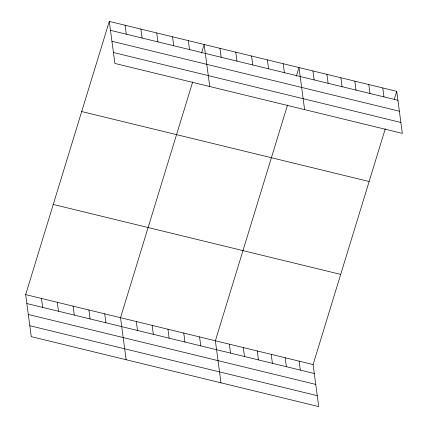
<?xml version="1.0" encoding="UTF-8"?>
<svg xmlns="http://www.w3.org/2000/svg" width="428" height="428" viewBox="0 0 428 428"><rect width="100%" height="100%" fill="white"/><g stroke="black" fill="none" stroke-linecap="round" stroke-linejoin="round"><path stroke-width="0.64" d="M385.275 128.758L313.103 364.554L318.71 406.6L31.276 336.654L25.664 294.608L109.29 21.4L396.724 91.346L402.336 133.392L114.897 63.446L109.29 21.4M192.691 81.892L120.519 317.688L126.132 359.739M201.513 53.067L204.14 44.48L209.752 86.531M287.546 104.978L215.375 340.774L220.982 382.819M296.369 76.152L298.995 67.565L304.608 109.611M394.284 99.317L396.724 91.346M110.483 30.34L397.917 100.286M111.938 41.265L399.372 111.21M113.441 52.521L400.875 122.467M81.695 111.558L369.129 181.504M53.259 204.45L340.699 274.396M25.664 294.608L313.103 364.554M26.857 303.548L314.296 373.494M28.318 314.473L315.752 384.419M29.816 325.729L317.255 395.675M382.76 87.949L383.953 96.889M368.802 84.551L369.995 93.491M354.839 81.154L356.032 90.094M340.881 77.757L342.074 86.697M326.917 74.36L328.11 83.299M312.959 70.962L314.152 79.902M283.186 63.718L284.379 72.658M267.377 59.872L268.57 68.812M299.14 361.157L300.333 370.097M251.568 56.02L252.761 64.96M285.176 357.76L286.369 366.7M235.758 52.173L236.952 61.113M271.218 354.363L272.411 363.302M219.949 48.327L221.142 57.266M257.255 350.965L258.448 359.905M243.297 347.568L244.49 356.508M229.333 344.171L230.526 353.111M188.336 40.633L189.524 49.573M172.527 36.787L173.72 45.726M199.566 336.927L200.759 345.867M156.718 32.94L157.911 41.88M183.756 333.075L184.95 342.015M140.908 29.093L142.101 38.033M167.947 329.228L169.14 338.168M125.099 25.247L126.292 34.187M152.138 325.382L153.331 334.322M136.329 321.535L137.522 330.475M104.71 313.842L105.903 322.782M88.901 309.995L90.094 318.935M73.092 306.148L74.285 315.088M57.282 302.302L58.476 311.242M41.473 298.455L42.666 307.395"/></g></svg>
